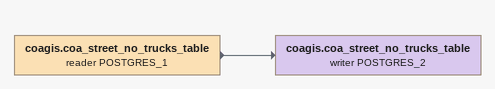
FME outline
coagis.coa_street_no_trucks_table (reader POSTGRES_1)
    -> coagis.coa_street_no_trucks_table (writer POSTGRES_2)
coagis.coa_street_no_trucks_table (writer POSTGRES_2)
